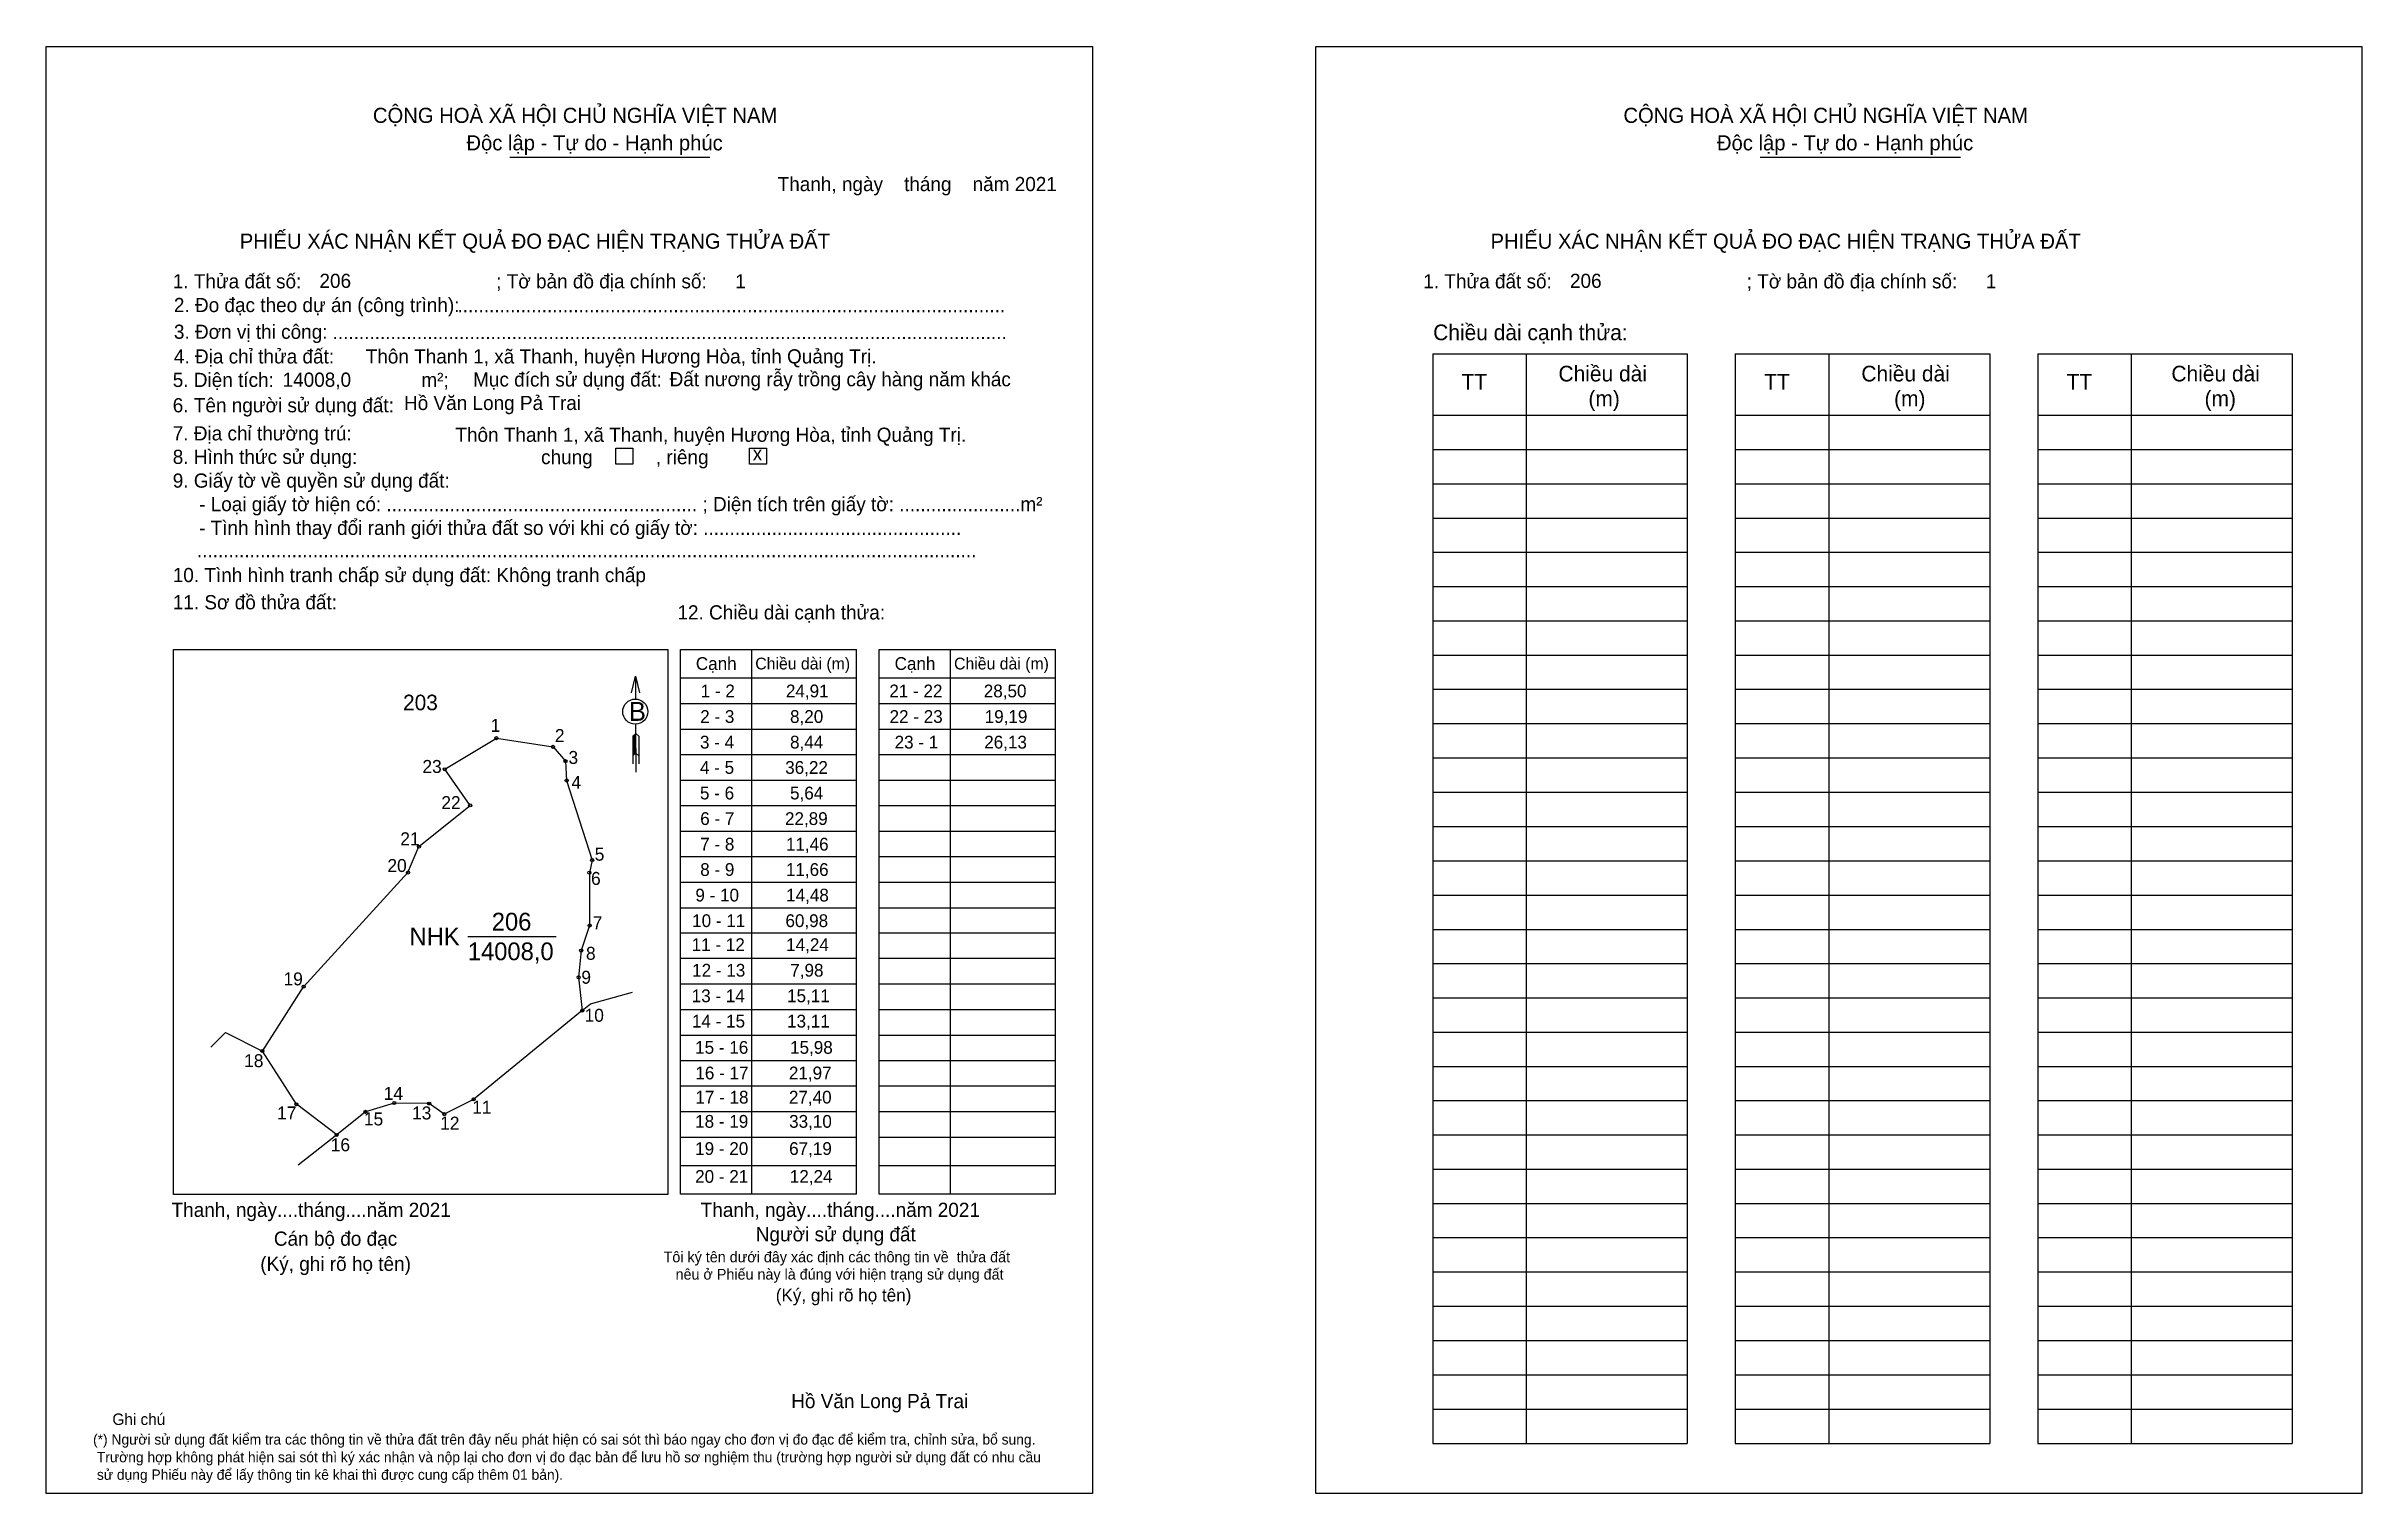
# Model space of a CAD drawing. Extents: x 545452 to 546457, y 1822688 to 1823316.
import ezdxf

# ---------------------------------------------------------------- set-up
doc = ezdxf.new("R2010")
doc.units = 0
for name, color, linetype in [('CanhThua', 7, 'Continuous'), ('kqddKhungInTrang1', 7, 'Continuous'), ('kqddKhungInTrang2', 7, 'Continuous'), ('kqddNoiDung', 7, 'Continuous'), ('kqddTemplate', 7, 'Continuous'), ('Level 1', 7, 'Continuous'), ('MocDinhThua', 7, 'Continuous'), ('NhanDiaChinhThua', 7, 'Continuous'), ('NhanTuCan', 7, 'Continuous'), ('RauThua', 7, 'Continuous'), ('SoHieuDinhThua', 7, 'Continuous')]:
    doc.layers.add(name, color=color, linetype=linetype)

msp = doc.modelspace()

# ---------------------------------------------------------------- linework, layer by layer
at = {"layer": 'CanhThua'}
for p, q in [((545624.7, 1823002.3), (545647.1, 1823015.8)), ((545647.1, 1823015.8), (545671.7, 1823012)), ((545671.7, 1823012), (545677.1, 1823005.8)), ((545677.1, 1823005.8), (545677.6, 1822997.4)), ((545635.7, 1822986.6), (545624.7, 1823002.3)), ((545677.6, 1822997.4), (545688.7, 1822962.9)), ((545613.5, 1822968.7), (545635.7, 1822986.6)), ((545608.7, 1822957.5), (545613.5, 1822968.7)), ((545563.4, 1822907.9), (545608.7, 1822957.5)), ((545688.7, 1822962.9), (545687.5, 1822957.4)), ((545687.5, 1822957.4), (545687.6, 1822934.5)), ((545687.6, 1822934.5), (545683.9, 1822923.6)), ((545683.9, 1822923.6), (545682.8, 1822912)), ((545545.5, 1822880), (545563.4, 1822907.9)), ((545682.8, 1822912), (545684.4, 1822897.6)), ((545684.4, 1822897.6), (545637.2, 1822859)), ((545560.3, 1822856.9), (545545.5, 1822880)), ((545577.8, 1822843.6), (545560.3, 1822856.9)), ((545590.3, 1822853.6), (545577.8, 1822843.6)), ((545602.8, 1822857.4), (545590.3, 1822853.6)), ((545617.9, 1822857.2), (545602.8, 1822857.4)), ((545624.5, 1822852.6), (545617.9, 1822857.2)), ((545637.2, 1822859), (545624.5, 1822852.6))]:
    msp.add_line(p, q, dxfattribs=at)
at = {"layer": 'kqddKhungInTrang1'}
msp.add_lwpolyline([(545451.7, 1823316), (545905.9, 1823316), (545905.9, 1822687.9), (545451.7, 1822687.9)], close=True, dxfattribs=at)
at = {"layer": 'kqddKhungInTrang2'}
msp.add_lwpolyline([(546002.8, 1823316), (546456.9, 1823316), (546456.9, 1822687.9), (546002.8, 1822687.9)], close=True, dxfattribs=at)
at = {"layer": 'kqddTemplate'}
for p, q in [((545652.9, 1823268), (545739.8, 1823268)), ((546195.8, 1823268), (546282.8, 1823268)), ((546053.6, 1823182.6), (546164, 1823182.6)), ((546053.6, 1823182.6), (546053.6, 1822709.7)), ((546094.2, 1823182.6), (546094.2, 1822709.7)), ((546164, 1823182.6), (546164, 1822709.7)), ((546184.9, 1823182.6), (546184.9, 1822709.7)), ((546184.9, 1823182.6), (546295.4, 1823182.6)), ((546225.6, 1823182.6), (546225.6, 1822709.7)), ((546295.4, 1823182.6), (546295.4, 1822709.7)), ((546316.3, 1823182.6), (546316.3, 1822709.7)), ((546316.3, 1823182.6), (546426.7, 1823182.6)), ((546356.9, 1823182.6), (546356.9, 1822709.7)), ((546426.7, 1823182.6), (546426.7, 1822709.7)), ((546053.6, 1823156), (546164, 1823156)), ((546184.9, 1823156), (546295.4, 1823156)), ((546316.3, 1823156), (546426.7, 1823156)), ((546053.6, 1823141.1), (546164, 1823141.1)), ((546184.9, 1823141.1), (546295.4, 1823141.1)), ((546316.3, 1823141.1), (546426.7, 1823141.1)), ((546053.6, 1823126.2), (546164, 1823126.2)), ((546184.9, 1823126.2), (546295.4, 1823126.2)), ((546316.3, 1823126.2), (546426.7, 1823126.2)), ((546053.6, 1823111.3), (546164, 1823111.3)), ((546184.9, 1823111.3), (546295.4, 1823111.3)), ((546316.3, 1823111.3), (546426.7, 1823111.3)), ((546053.6, 1823096.5), (546164, 1823096.5)), ((546184.9, 1823096.5), (546295.4, 1823096.5)), ((546316.3, 1823096.5), (546426.7, 1823096.5)), ((546053.6, 1823081.6), (546164, 1823081.6)), ((546184.9, 1823081.6), (546295.4, 1823081.6)), ((546316.3, 1823081.6), (546426.7, 1823081.6)), ((546053.6, 1823066.7), (546164, 1823066.7)), ((546184.9, 1823066.7), (546295.4, 1823066.7)), ((546316.3, 1823066.7), (546426.7, 1823066.7)), ((545727, 1823054.3), (545803.5, 1823054.3)), ((545727, 1822817.9), (545727, 1823054.3)), ((545757.8, 1823054.3), (545757.8, 1822817.9)), ((545803.5, 1822817.9), (545803.5, 1823054.3)), ((545813.3, 1823054.3), (545889.8, 1823054.3)), ((545813.3, 1822817.9), (545813.3, 1823054.3)), ((545844.1, 1823054.3), (545844.1, 1822817.9)), ((545889.8, 1822817.9), (545889.8, 1823054.3)), ((546053.6, 1823051.8), (546164, 1823051.8)), ((546184.9, 1823051.8), (546295.4, 1823051.8)), ((546316.3, 1823051.8), (546426.7, 1823051.8)), ((545707.5, 1823042.7), (545707.5, 1823032.7)), ((545727, 1823041.9), (545803.5, 1823041.9)), ((545813.3, 1823041.9), (545889.8, 1823041.9)), ((546053.6, 1823037), (546164, 1823037)), ((546184.9, 1823037), (546295.4, 1823037)), ((546316.3, 1823037), (546426.7, 1823037)), ((545727, 1823030.8), (545803.5, 1823030.8)), ((545813.3, 1823030.8), (545889.8, 1823030.8)), ((545707.6, 1823017.8), (545706.3, 1823016.6)), ((545707.6, 1823017.3), (545706.3, 1823016)), ((545707.6, 1823016.7), (545706.3, 1823015.5)), ((545706.3, 1823016.6), (545706.3, 1823004.6)), ((545707.6, 1823016.1), (545706.3, 1823014.9)), ((545707.6, 1823015.6), (545706.3, 1823014.3)), ((545707.6, 1823015), (545706.3, 1823013.8)), ((545707.6, 1823014.4), (545706.3, 1823013.2)), ((545707.5, 1823021.8), (545707.6, 1823001)), ((545707.6, 1823017.8), (545708.9, 1823016.6)), ((545708.9, 1823016.6), (545708.9, 1823004.6)), ((545727, 1823019.7), (545803.5, 1823019.7)), ((545813.3, 1823019.7), (545889.8, 1823019.7)), ((546053.6, 1823022.1), (546164, 1823022.1)), ((546184.9, 1823022.1), (546295.4, 1823022.1)), ((546316.3, 1823022.1), (546426.7, 1823022.1)), ((545707.6, 1823013.9), (545706.3, 1823012.6)), ((545707.6, 1823013.3), (545706.3, 1823012.1)), ((545707.6, 1823012.7), (545706.3, 1823011.5)), ((545707.6, 1823012.2), (545706.3, 1823010.9)), ((545707.6, 1823011.6), (545706.3, 1823010.4)), ((545707.6, 1823011), (545706.3, 1823009.8)), ((545707.6, 1823010.5), (545706.3, 1823009.2)), ((545707.6, 1823009.9), (545706.3, 1823008.7)), ((545707.6, 1823009.3), (545706.3, 1823008.1)), ((545707.6, 1823009.3), (545708.9, 1823008.1)), ((545727, 1823008.7), (545803.5, 1823008.7)), ((545813.3, 1823008.7), (545889.8, 1823008.7)), ((546053.6, 1823007.2), (546164, 1823007.2)), ((546184.9, 1823007.2), (546295.4, 1823007.2)), ((546316.3, 1823007.2), (546426.7, 1823007.2)), ((545727, 1822997.6), (545803.5, 1822997.6)), ((545813.3, 1822997.6), (545889.8, 1822997.6)), ((545727, 1822986.5), (545803.5, 1822986.5)), ((545813.3, 1822986.5), (545889.8, 1822986.5)), ((546053.6, 1822992.3), (546164, 1822992.3)), ((546184.9, 1822992.3), (546295.4, 1822992.3)), ((546316.3, 1822992.3), (546426.7, 1822992.3)), ((545727, 1822975.4), (545803.5, 1822975.4)), ((545813.3, 1822975.4), (545889.8, 1822975.4)), ((546053.6, 1822977.5), (546164, 1822977.5)), ((546184.9, 1822977.5), (546295.4, 1822977.5)), ((546316.3, 1822977.5), (546426.7, 1822977.5)), ((545727, 1822964.4), (545803.5, 1822964.4)), ((545813.3, 1822964.4), (545889.8, 1822964.4)), ((546053.6, 1822962.6), (546164, 1822962.6)), ((546184.9, 1822962.6), (546295.4, 1822962.6)), ((546316.3, 1822962.6), (546426.7, 1822962.6)), ((545727, 1822953.3), (545803.5, 1822953.3)), ((545813.3, 1822953.3), (545889.8, 1822953.3)), ((546053.6, 1822947.7), (546164, 1822947.7)), ((546184.9, 1822947.7), (546295.4, 1822947.7)), ((546316.3, 1822947.7), (546426.7, 1822947.7)), ((545727, 1822942.2), (545803.5, 1822942.2)), ((545813.3, 1822942.2), (545889.8, 1822942.2)), ((545803.5, 1822931.1), (545727, 1822931.1)), ((545889.8, 1822931.1), (545813.3, 1822931.1)), ((546053.6, 1822932.8), (546164, 1822932.8)), ((546184.9, 1822932.8), (546295.4, 1822932.8)), ((546316.3, 1822932.8), (546426.7, 1822932.8)), ((545803.5, 1822920.1), (545727, 1822920.1)), ((545889.8, 1822920.1), (545813.3, 1822920.1)), ((546053.6, 1822918), (546164, 1822918)), ((546184.9, 1822918), (546295.4, 1822918)), ((546316.3, 1822918), (546426.7, 1822918)), ((545803.5, 1822909), (545727, 1822909)), ((545889.8, 1822909), (545813.3, 1822909)), ((545803.5, 1822897.9), (545727, 1822897.9)), ((545889.8, 1822897.9), (545813.3, 1822897.9)), ((546053.6, 1822903.1), (546164, 1822903.1)), ((546184.9, 1822903.1), (546295.4, 1822903.1)), ((546316.3, 1822903.1), (546426.7, 1822903.1)), ((545803.5, 1822886.8), (545727, 1822886.8)), ((545889.8, 1822886.8), (545813.3, 1822886.8)), ((546053.6, 1822888.2), (546164, 1822888.2)), ((546184.9, 1822888.2), (546295.4, 1822888.2)), ((546316.3, 1822888.2), (546426.7, 1822888.2)), ((545803.5, 1822875.7), (545727, 1822875.7)), ((545889.8, 1822875.7), (545813.3, 1822875.7)), ((546053.6, 1822873.3), (546164, 1822873.3)), ((546184.9, 1822873.3), (546295.4, 1822873.3)), ((546316.3, 1822873.3), (546426.7, 1822873.3)), ((545803.5, 1822864.7), (545727, 1822864.7)), ((545889.8, 1822864.7), (545813.3, 1822864.7)), ((545803.5, 1822853.6), (545727, 1822853.6)), ((545889.8, 1822853.6), (545813.3, 1822853.6)), ((546053.6, 1822858.5), (546164, 1822858.5)), ((546184.9, 1822858.5), (546295.4, 1822858.5)), ((546316.3, 1822858.5), (546426.7, 1822858.5)), ((546053.6, 1822843.6), (546164, 1822843.6)), ((546184.9, 1822843.6), (546295.4, 1822843.6)), ((546316.3, 1822843.6), (546426.7, 1822843.6)), ((545803.5, 1822842.5), (545727, 1822842.5)), ((545889.8, 1822842.5), (545813.3, 1822842.5)), ((545803.5, 1822830.2), (545727, 1822830.2)), ((545889.8, 1822830.2), (545813.3, 1822830.2)), ((546053.6, 1822828.7), (546164, 1822828.7)), ((546184.9, 1822828.7), (546295.4, 1822828.7)), ((546316.3, 1822828.7), (546426.7, 1822828.7)), ((545803.5, 1822817.9), (545727, 1822817.9)), ((545889.8, 1822817.9), (545813.3, 1822817.9)), ((546053.6, 1822813.8), (546164, 1822813.8)), ((546184.9, 1822813.8), (546295.4, 1822813.8)), ((546316.3, 1822813.8), (546426.7, 1822813.8)), ((546053.6, 1822799), (546164, 1822799)), ((546184.9, 1822799), (546295.4, 1822799)), ((546316.3, 1822799), (546426.7, 1822799)), ((546053.6, 1822784.1), (546164, 1822784.1)), ((546184.9, 1822784.1), (546295.4, 1822784.1)), ((546316.3, 1822784.1), (546426.7, 1822784.1)), ((546053.6, 1822769.2), (546164, 1822769.2)), ((546184.9, 1822769.2), (546295.4, 1822769.2)), ((546316.3, 1822769.2), (546426.7, 1822769.2)), ((546053.6, 1822754.3), (546164, 1822754.3)), ((546184.9, 1822754.3), (546295.4, 1822754.3)), ((546316.3, 1822754.3), (546426.7, 1822754.3)), ((546053.6, 1822739.5), (546164, 1822739.5)), ((546184.9, 1822739.5), (546295.4, 1822739.5)), ((546316.3, 1822739.5), (546426.7, 1822739.5)), ((546053.6, 1822724.6), (546164, 1822724.6)), ((546184.9, 1822724.6), (546295.4, 1822724.6)), ((546316.3, 1822724.6), (546426.7, 1822724.6)), ((546053.6, 1822709.7), (546164, 1822709.7)), ((546184.9, 1822709.7), (546295.4, 1822709.7)), ((546316.3, 1822709.7), (546426.7, 1822709.7))]:
    msp.add_line(p, q, dxfattribs=at)
for points in [[(545698.9, 1823141.6), (545706.3, 1823141.6), (545706.3, 1823134.7), (545698.9, 1823134.7)], [(545757, 1823141.6), (545764.4, 1823141.6), (545764.4, 1823134.7), (545757, 1823134.7)], [(545507, 1823054.3), (545721.6, 1823054.3), (545721.6, 1822817.7), (545507, 1822817.7)]]:
    msp.add_lwpolyline(points, close=True, dxfattribs=at)
msp.add_lwpolyline([(545705.7, 1823035.5), (545707.5, 1823042.7), (545709.3, 1823035.5)], dxfattribs=at)
msp.add_circle((545707.4, 1823027.3), 5.45, dxfattribs=at)
at = {"layer": 'Level 1'}
msp.add_line((545577.8, 1822843.6), (545561.1, 1822830.4), dxfattribs=at)
at = {"layer": 'MocDinhThua'}
for centre in [(545647.1, 1823015.8), (545671.7, 1823012), (545677.1, 1823005.8), (545624.7, 1823002.3), (545677.6, 1822997.4), (545635.7, 1822986.6), (545613.5, 1822968.7), (545608.7, 1822957.5), (545687.5, 1822957.4), (545688.7, 1822962.9), (545687.6, 1822934.5), (545683.9, 1822923.6), (545563.4, 1822907.9), (545682.8, 1822912), (545684.4, 1822897.6), (545545.5, 1822880), (545560.3, 1822856.9), (545590.3, 1822853.6), (545602.8, 1822857.4), (545617.9, 1822857.2), (545624.5, 1822852.6), (545637.2, 1822859), (545577.8, 1822843.6)]:
    msp.add_circle(centre, 0.676, dxfattribs=at)
at = {"layer": 'NhanDiaChinhThua'}
msp.add_line((545634.7, 1822929.7), (545673.1, 1822929.7), dxfattribs=at)
at = {"layer": 'RauThua'}
for p, q in [((545687.9, 1822900.5), (545706.2, 1822905.5)), ((545684.4, 1822897.6), (545687.9, 1822900.5)), ((545523.2, 1822881.7), (545529.5, 1822888)), ((545529.5, 1822888), (545545.5, 1822880))]:
    msp.add_line(p, q, dxfattribs=at)

# ---------------------------------------------------------------- texts
at = {"layer": 'kqddNoiDung'}
for s, height, p in [('Thanh, ngày    tháng    năm 2021  ', 6.154, (545769.2, 1823253.2)), ('206', 6.15, (545570.3, 1823211.2)), ('1', 6.15, (545750.8, 1823211)), ('206', 6.15, (546113.2, 1823211.2)), ('1', 6.15, (546293.7, 1823211)), ('........................................................................................................', 6.1543, (545630.2, 1823200.6)), ('................................................................................................................................', 6.1543, (545576, 1823189)), ('Đất nương rẫy trồng cây hàng năm khác', 6.154, (545722.3, 1823168.5)), ('14008,0', 6.15, (545554.3, 1823168.3)), ('Hồ Văn Long Pả Trai', 6.154, (545607, 1823158.2)), ('Thôn Thanh 1, xã Thanh, huyện Hương Hòa, tỉnh Quảng Trị.', 6.154, (545629.3, 1823144.4)), ('x', 6.15, (545758.4, 1823136.3)), ('1 - 2', 5.54, (545735.8, 1823033.5)), ('24,91', 5.54, (545772.8, 1823033.5)), ('21 - 22', 5.54, (545817.7, 1823033.5)), ('28,50', 5.54, (545858.7, 1823033.5)), ('2 - 3', 5.54, (545735.6, 1823022.4)), ('8,20', 5.54, (545774.6, 1823022.4)), ('22 - 23', 5.54, (545817.8, 1823022.4)), ('19,19', 5.54, (545859.1, 1823022.4)), ('3 - 4', 5.54, (545735.5, 1823011.3)), ('8,44', 5.54, (545774.6, 1823011.3)), ('23 - 1', 5.54, (545820, 1823011.3)), ('26,13', 5.54, (545858.9, 1823011.3)), ('4 - 5', 5.54, (545735.5, 1823000.3)), ('36,22', 5.54, (545772.5, 1823000.3)), ('5 - 6', 5.54, (545735.5, 1822989.2)), ('5,64', 5.54, (545774.6, 1822989.2)), ('6 - 7', 5.54, (545735.6, 1822978.1)), ('22,89', 5.54, (545772.4, 1822978.1)), ('7 - 8', 5.54, (545735.6, 1822967)), ('11,46', 5.54, (545772.8, 1822967)), ('8 - 9', 5.54, (545735.6, 1822956)), ('11,66', 5.54, (545772.8, 1822956)), ('9 - 10', 5.54, (545733.5, 1822944.9)), ('14,48', 5.54, (545772.9, 1822944.9)), ('10 - 11', 5.54, (545732.1, 1822933.8)), ('60,98', 5.54, (545772.6, 1822933.8)), ('11 - 12', 5.54, (545731.9, 1822923.4)), ('14,24', 5.54, (545772.9, 1822923.4)), ('12 - 13', 5.54, (545732.1, 1822912.3)), ('7,98', 5.54, (545774.7, 1822912.3)), ('13 - 14', 5.54, (545731.9, 1822901.2)), ('15,11', 5.54, (545773.3, 1822901.2)), ('14 - 15', 5.54, (545732, 1822890.2)), ('13,11', 5.54, (545773.3, 1822890.2)), ('15 - 16', 5.54, (545733.4, 1822878.8)), ('15,98', 5.54, (545774.6, 1822878.8)), ('16 - 17', 5.54, (545733.5, 1822867.7)), ('21,97', 5.54, (545774.1, 1822867.7)), ('17 - 18', 5.54, (545733.5, 1822857.2)), ('27,40', 5.54, (545774.1, 1822857.2)), ('18 - 19', 5.54, (545733.4, 1822846.7)), ('33,10', 5.54, (545774.2, 1822846.7)), ('19 - 20', 5.54, (545733.4, 1822834.9)), ('67,19', 5.54, (545774.2, 1822834.9)), ('20 - 21', 5.54, (545733.4, 1822822.8)), ('12,24', 5.54, (545774.5, 1822822.8)), ('Thanh, ngày....tháng....năm 2021', 6.154, (545506.1, 1822808)), ('Thanh, ngày....tháng....năm 2021', 6.154, (545735.8, 1822808)), ('Hồ Văn Long Pả Trai', 6.154, (545775.1, 1822725))]:
    msp.add_text(s, height=height, dxfattribs=at).set_placement(p)
at = {"layer": 'kqddTemplate'}
for s, height, p in [('CỘNG HOÀ XÃ HỘI CHỦ NGHĨA VIỆT NAM', 6.565, (545593.5, 1823282.8)), ('CỘNG HOÀ XÃ HỘI CHỦ NGHĨA VIỆT NAM', 6.565, (546136.4, 1823282.8)), ('Độc lập - Tự do - Hạnh phúc', 6.565, (545634.1, 1823270.9)), ('Độc lập - Tự do - Hạnh phúc', 6.565, (546177, 1823270.9)), ('PHIẾU XÁC NHẬN KẾT QUẢ ĐO ĐẠC HIỆN TRẠNG THỬA ĐẤT', 6.565, (545535.7, 1823228.2)), ('PHIẾU XÁC NHẬN KẾT QUẢ ĐO ĐẠC HIỆN TRẠNG THỬA ĐẤT', 6.565, (546078.7, 1823228.2)), ('1. Thửa đất số:                                     ; Tờ bản đồ địa chính số:', 6.154, (545506.6, 1823211)), ('1. Thửa đất số:                                     ; Tờ bản đồ địa chính số:', 6.154, (546049.5, 1823211)), ('2. Đo đạc theo dự án (công trình): ', 6.154, (545507.1, 1823200.7)), ('3. Đơn vị thi công: ', 6.154, (545507.1, 1823189.1)), ('Chiều dài cạnh thửa:', 6.8, (546053.8, 1823188.5)), ('4. Địa chỉ thửa đất:      Thôn Thanh 1, xã Thanh, huyện Hương Hòa, tỉnh Quảng Trị.', 6.154, (545507.1, 1823178.4)), ('5. Diện tích:                            m²; ', 6.154, (545506.6, 1823168.2)), ('Mục đích sử dụng đất:', 6.154, (545637, 1823168.4)), ('Chiều dài', 6.8, (546108.2, 1823170.6)), ('Chiều dài', 6.8, (546239.7, 1823170.6)), ('Chiều dài', 6.8, (546374.3, 1823170.6)), ('TT', 6.8, (546066.1, 1823167.1)), ('(m)', 6.8, (546121.2, 1823159.8)), ('TT', 6.8, (546197.5, 1823167.1)), ('(m)', 6.8, (546253.9, 1823159.8)), ('TT', 6.8, (546328.8, 1823167.1)), ('(m)', 6.8, (546388.7, 1823159.8)), ('6. Tên người sử dụng đất:', 6.154, (545506.6, 1823157.2)), ('7. Địa chỉ thường trú:', 6.154, (545506.6, 1823145)), ('8. Hình thức sử dụng:', 6.154, (545506.6, 1823134.8)), ('chung            , riêng', 6.154, (545666.5, 1823134.7)), ('9. Giấy tờ về quyền sử dụng đất:', 6.154, (545506.6, 1823124.5)), ('     - Loại giấy tờ hiện có: ........................................................... ; Diện tích trên giấy tờ: .......................m²', 6.1543, (545506.6, 1823114.3)), ('     - Tình hình thay đổi ranh giới thửa đất so với khi có giấy tờ: .................................................', 6.1543, (545506.6, 1823104)), ('....................................................................................................................................................', 6.1543, (545517.1, 1823094.3)), ('10. Tình hình tranh chấp sử dụng đất: Không tranh chấp', 6.154, (545506.6, 1823083.5)), ('11. Sơ đồ thửa đất:', 6.154, (545506.6, 1823071.7)), ('12. Chiều dài cạnh thửa:', 6.154, (545725.7, 1823067.3)), ('Cạnh', 5.54, (545733.7, 1823045.4)), ('Chiều dài (m)', 5.129, (545759.5, 1823045.6)), ('Cạnh', 5.54, (545820, 1823045.4)), ('Chiều dài (m)', 5.129, (545845.8, 1823045.6)), ('B', 8.21, (545704.7, 1823023.3)), ('Người sử dụng đất', 6.154, (545759.7, 1822797.4)), ('Cán bộ đo đạc', 6.154, (545550.5, 1822795.5)), ('Tôi ký tên dưới đây xác định các thông tin về  thửa đất ', 4.653, (545719.7, 1822788.3)), ('(Ký, ghi rõ họ tên)', 6.154, (545544.6, 1822784.6)), ('nêu ở Phiếu này là đúng với hiện trạng sử dụng đất', 4.653, (545724.9, 1822780.8)), ('(Ký, ghi rõ họ tên)', 5.539, (545768.4, 1822771.3)), ('Ghi chú', 4.98, (545480.4, 1822717.7)), ('(*) Người sử dụng đất kiểm tra các thông tin về thửa đất trên đây nếu phát hiện có sai sót thì báo ngay cho đơn vị đo đạc để kiểm tra, chỉnh sửa, bổ sung.', 4.4865, (545472, 1822709.2)), (' Trường hợp không phát hiện sai sót thì ký xác nhận và nộp lại cho đơn vị đo đạc bản để lưu hồ sơ nghiệm thu (trường hợp người sử dụng đất có nhu cầu', 4.4865, (545472, 1822701.5)), (' sử dụng Phiếu này để lấy thông tin kê khai thì được cung cấp thêm 01 bản).', 4.486, (545472, 1822693.9))]:
    msp.add_text(s, height=height, dxfattribs=at).set_placement(p)
at = {"layer": 'NhanDiaChinhThua'}
for s, p in [('NHK', (545609.4, 1822925.9)), ('206', (545645.1, 1822932.3)), ('14008,0', (545634.7, 1822919.4))]:
    msp.add_text(s, height=7.71, dxfattribs=at).set_placement(p)
at = {"layer": 'NhanTuCan'}
msp.add_text('203', height=6.76, dxfattribs=at).set_placement((545606.6, 1823027.9))
at = {"layer": 'SoHieuDinhThua'}
for s, p in [('1', (545644.6, 1823018.5)), ('2', (545672.5, 1823014.1)), ('23', (545615, 1823000.7)), ('3', (545678.4, 1823004.6)), ('4', (545679.7, 1822993.8)), ('22', (545623.2, 1822985)), ('21', (545605.4, 1822969.3)), ('5', (545689.8, 1822962.6)), ('20', (545599.8, 1822957.7)), ('6', (545688.2, 1822952.1)), ('7', (545688.9, 1822932.8)), ('8', (545686, 1822919.6)), ('19', (545554.7, 1822908.5)), ('9', (545684, 1822909.2)), ('10', (545685.4, 1822892.7)), ('18', (545537.6, 1822873)), ('14', (545598.2, 1822858.8)), ('17', (545551.9, 1822850.3)), ('15', (545589.6, 1822847.7)), ('13', (545610.5, 1822850.3)), ('11', (545636.6, 1822852.8)), ('12', (545622.7, 1822845.9)), ('16', (545575.2, 1822836.5))]:
    msp.add_text(s, height=5.63, dxfattribs=at).set_placement(p)

doc.saveas('drawing.dxf')
